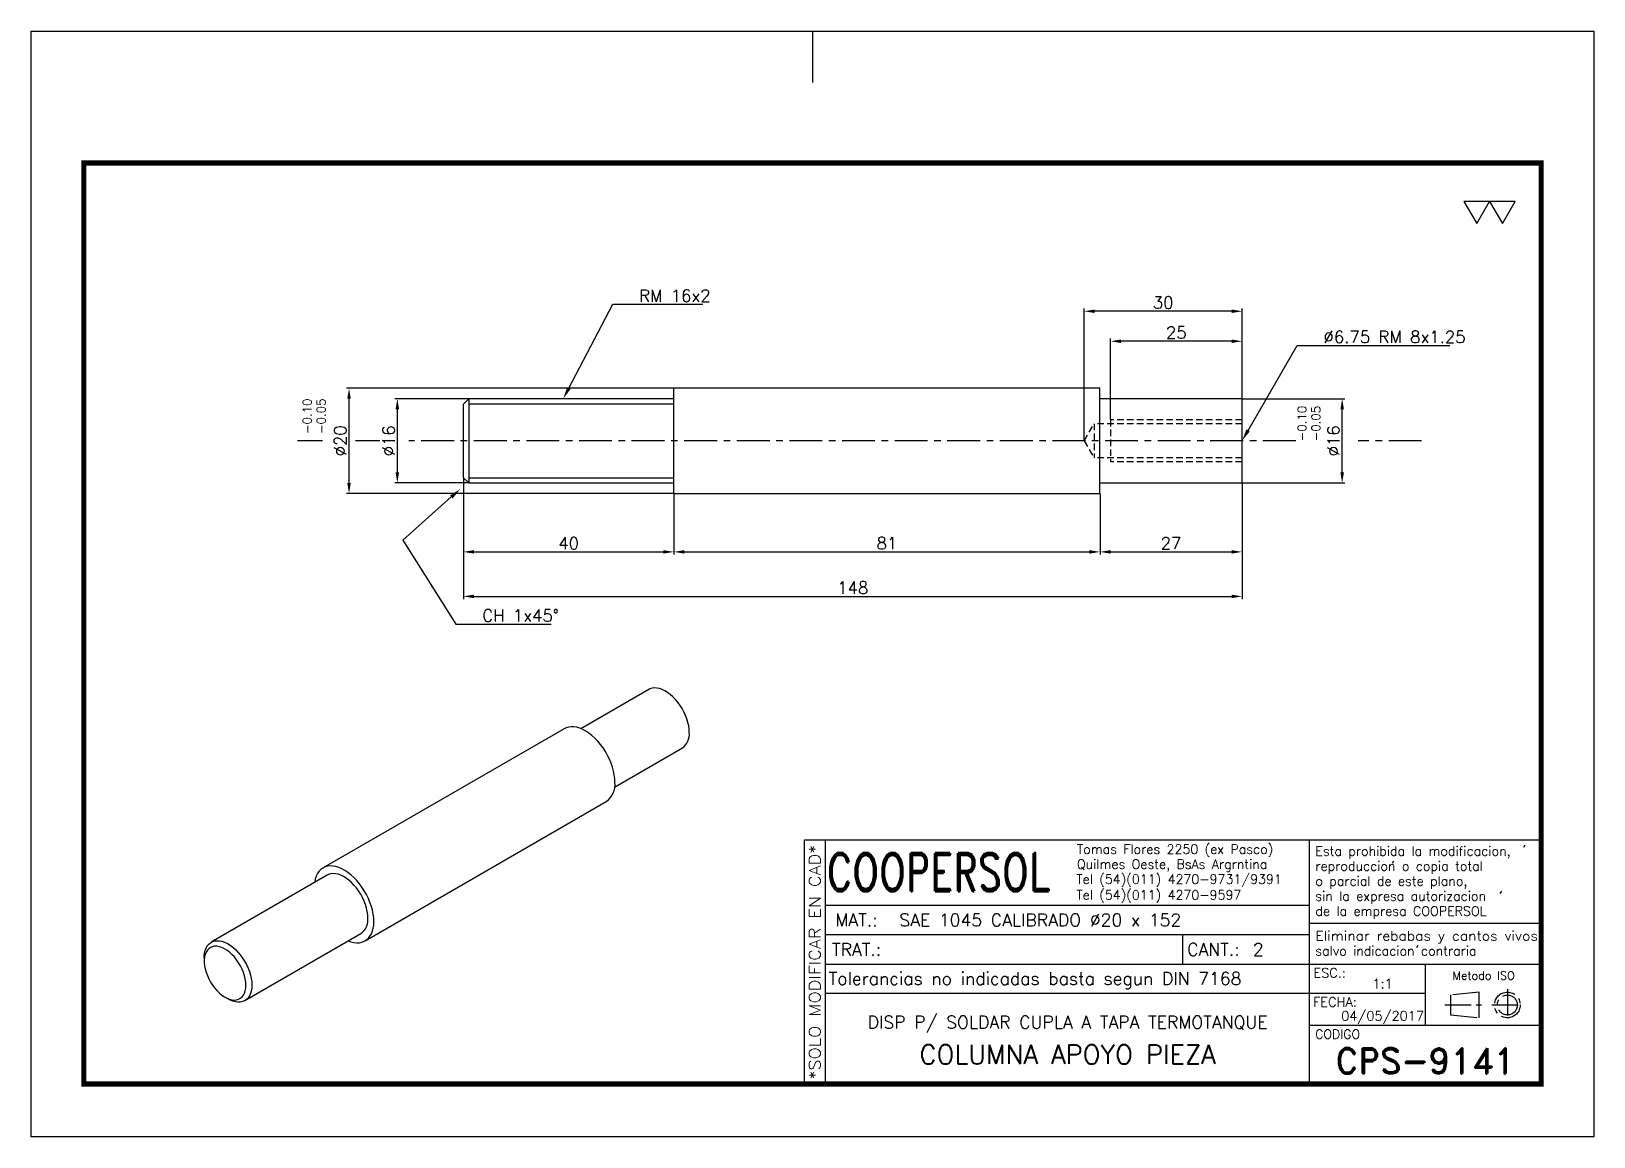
# Model space of a CAD drawing. Extents: x 0 to 297, y 0 to 210.
import ezdxf
from ezdxf import colors
from ezdxf.entities.mleader import LeaderData, LeaderLine
from ezdxf.enums import TextEntityAlignment as Align
from ezdxf.math import Vec2, Vec3

# ---------------------------------------------------------------- set-up
doc = ezdxf.new("R2010")
doc.units = 0
doc.header["$LTSCALE"] = 5
doc.header["$MEASUREMENT"] = 0
doc.linetypes.add('CENTER', pattern=[2, 1.25, -0.25, 0.25, -0.25])
doc.linetypes.add('HIDDEN', pattern=[0.375, 0.25, -0.125])
doc.layers.get('0').update_dxf_attribs({"linetype": 'CONTINUOUS'})
doc.layers.get('DEFPOINTS').update_dxf_attribs({"linetype": 'CONTINUOUS'})
for name, color, linetype in [('0-CO', 3, 'CONTINUOUS'), ('1', 1, 'CENTER'), ('CL', 1, 'CENTER'), ('CO', 3, 'CONTINUOUS'), ('FI', 1, 'CONTINUOUS'), ('OC', 1, 'HIDDEN')]:
    doc.layers.add(name, color=color, linetype=linetype)
doc.styles.add('ROMAND', font='ROMAND')
doc.styles.add('ROMANS', font='ROMANS.SHX')
doc.dimstyles.new('1', dxfattribs={"dimtxt": 2.3, "dimasz": 2, "dimexe": 0.5, "dimexo": 0.0625, "dimgap": 0.5, "dimtad": 1, "dimdec": 4, "dimdsep": 46, "dimtxsty": 'ROMANS', "dimcen": -2, "dimclrt": 7, "dimadec": 0, "dimazin": 0, "dimtfac": 0.869565, "dimtdec": 4, "dimtmove": 0, "dimatfit": 3, "dimfxl": 1, "dimtolj": 1, "dimarcsym": 0})

# ---------------------------------------------------------------- blocks, each defined once
blk = doc.blocks.new('COOPERSOLROT-02')
for p, q in [((0, 58), (175, 58)), ((0, 0), (0, 58)), ((5, 0), (5, 58)), ((120, 0), (120, 58)), ((175, 0), (175, 58)), ((5, 42.5), (120, 42.5)), ((120, 38.19), (175, 38.19)), ((5, 35.5), (120, 35.5)), ((89.89, 28.5), (89.89, 35.5)), ((5, 28.5), (175, 28.5)), ((147.5, 14), (147.5, 28.5)), ((147.5, 21.5), (5, 21.5)), ((120, 14), (175, 14)), ((0, 0), (175, 0))]:
    blk.add_line(p, q)
at = {"color": 1, "linetype": 'CENTER'}
blk.add_line((166.98, 22.51), (166.98, 15.06), dxfattribs=at)
for points in [[(152.09, 18.79), (161.93, 18.79)], [(163.26, 18.79), (170.71, 18.79)]]:
    blk.add_lwpolyline(points, dxfattribs=at)
at = {"layer": '1'}
for points in [[(170.85, 56.26), (171.21, 56.85)], [(139.66, 52.43), (140.02, 53.02)], [(165.28, 45.22), (165.64, 45.81)], [(145.46, 32.42), (145.82, 33.01)]]:
    blk.add_lwpolyline(points, dxfattribs=at)
blk.add_lwpolyline([(160.25, 18.79), (160.25, 21.83), (153.47, 21.16), (153.47, 16.41), (160.25, 15.74)], close=True, dxfattribs=at)
for radius in [3.05, 2.37]:
    blk.add_circle((166.98, 18.79), radius, dxfattribs=at)
at = {"style": 'ROMANS', "width": 0.996387}
blk.add_text('*SOLO MODIFICAR EN CAD*', height=2.7, rotation=90, dxfattribs=at).set_placement((3.77, 1.09), (3.77, 56.81), align=Align.FIT)
at = {"style": 'ROMAND', "width": 0.75}
blk.add_text('COOPERSOL', height=9, dxfattribs=at).set_placement((5.26, 45.85))
at = {"style": 'ROMANS'}
for s, p in [('MAT.:', (7.32, 37.47)), ('TRAT.:', (6.5, 30.47)), ('CANT.:', (90.89, 30.47)), ('Tolerancias no indicadas basta segun DIN 7168', (5.7, 23.56))]:
    blk.add_text(s, height=3, dxfattribs=at).set_placement(p)
for tag, height, style, p in [('CONJUNTO', 2.3, 'ROMANS', (62.5, 17.5)), ('SUBCONJUNTO', 3, 'ROMANS', (62.5, 11.5)), ('COD-PLA', 6, 'ROMAND', (147.5, 5.5)), ('DENOMINACION', 4.5, 'ROMANS', (62.5, 4.75))]:
    blk.add_attdef(tag, text='', height=height, dxfattribs=dict(style=style)).set_placement(p, align=Align.MIDDLE)
at = {"layer": '1', "style": 'ROMANS'}
for s, height, p in [('Tomas Flores 2250 (ex Pasco)', 2.2, (64.69, 54.68)), ('Esta prohibida la modificacion,', 2.2, (121.36, 54.23)), ('Quilmes Oeste, BsAs Argrntina', 2.2, (64.69, 51.12)), ('reproduccion o copia total', 2.2, (121.36, 50.67)), ('Tel (54)(011) 4270-9731/9391', 2.2, (64.55, 47.56)), ('o parcial de este plano,', 2.2, (121.36, 47.11)), ('Tel (54)(011) 4270-9597', 2.2, (64.55, 43.83)), ('sin la expresa autorizacion ', 2.2, (121.36, 43.55)), ('de la empresa COOPERSOL', 2.2, (121.36, 39.99)), ('salvo indicacion contraria', 2.2, (121.36, 30.54)), ('ESC.:', 2.25, (120.89, 25.29)), ('FECHA:', 2.25, (120.81, 18.36)), ('CODIGO', 2.16, (121.33, 10.78))]:
    blk.add_text(s, height=height, dxfattribs=at).set_placement(p)
at = {"layer": '1', "style": 'ROMANS', "width": 0.96139}
blk.add_text('Eliminar rebabas y cantos vivos', height=2.2, dxfattribs=at).set_placement((121.34, 34.1), (174.21, 34.1), align=Align.FIT)
at = {"layer": '1', "style": 'ROMANS'}
blk.add_text('Metodo ISO', height=1.948, dxfattribs=at).set_placement((161.34, 25.77), align=Align.MIDDLE)
for tag, p in [('MAT', (22.51, 37.47)), ('TRAT', (22.51, 30.47)), ('CANT', (106.49, 30.47))]:
    blk.add_attdef(tag, p, '', height=3, dxfattribs=at)
for tag, p in [('ESC', (137.33, 22.73)), ('FECHA', (137.33, 15.06))]:
    blk.add_attdef(tag, text='', height=2.25, dxfattribs=at).set_placement(p, align=Align.CENTER)
blk = doc.blocks.new('A4G')
blk.add_line((0, 148.5), (9.75, 148.5))
blk.add_lwpolyline([(0, 297), (210, 297), (210, 0), (0, 0)], close=True)
at = {"const_width": 1}
blk.add_lwpolyline([(25, 287), (200, 287), (200, 10), (25, 10)], close=True, dxfattribs=at)
blk = doc.blocks.new('*D12')
at = {"layer": 'CO', "color": 0, "lineweight": -2}
for p, q in [((82.15, 125.13), (82.15, 110.6)), ((122.15, 122.13), (122.15, 110.6)), ((84.15, 111.1), (120.15, 111.1))]:
    blk.add_line(p, q, dxfattribs=at)
at = {"layer": 'CO', "color": 0}
for points in [[(84.15, 111.43), (84.15, 110.77), (82.15, 111.1)], [(120.15, 111.43), (120.15, 110.77), (122.15, 111.1)]]:
    blk.add_solid(points, dxfattribs=at)
at = {"layer": 'DEFPOINTS', "color": 0}
for p in [(82.15, 125.19), (122.15, 122.19), (122.15, 111.1)]:
    blk.add_point(p, dxfattribs=at)
at = {"layer": 'CO', "color": 7, "insert": (102.15, 112.75), "char_height": 2.3, "attachment_point": 5, "style": 'ROMANS'}
blk.add_mtext('\\A1;40', dxfattribs=at)
blk = doc.blocks.new('*D13')
at = {"layer": 'CO', "color": 0, "lineweight": -2}
for p, q in [((122.15, 122.13), (122.15, 110.6)), ((203.15, 122.13), (203.15, 110.6)), ((124.15, 111.1), (201.15, 111.1))]:
    blk.add_line(p, q, dxfattribs=at)
at = {"layer": 'CO', "color": 0}
for points in [[(124.15, 111.43), (124.15, 110.77), (122.15, 111.1)], [(201.15, 111.43), (201.15, 110.77), (203.15, 111.1)]]:
    blk.add_solid(points, dxfattribs=at)
at = {"layer": 'DEFPOINTS', "color": 0}
for p in [(122.15, 122.19), (203.15, 122.19), (203.15, 111.1)]:
    blk.add_point(p, dxfattribs=at)
at = {"layer": 'CO', "color": 7, "insert": (162.65, 112.75), "char_height": 2.3, "attachment_point": 5, "style": 'ROMANS'}
blk.add_mtext('\\A1;81', dxfattribs=at)
blk = doc.blocks.new('*D14')
at = {"layer": 'CO', "color": 0, "lineweight": -2}
for p, q in [((203.15, 122.13), (203.15, 110.6)), ((230.15, 124.13), (230.15, 110.6)), ((205.15, 111.1), (228.15, 111.1))]:
    blk.add_line(p, q, dxfattribs=at)
at = {"layer": 'CO', "color": 0}
for points in [[(205.15, 111.43), (205.15, 110.77), (203.15, 111.1)], [(228.15, 111.43), (228.15, 110.77), (230.15, 111.1)]]:
    blk.add_solid(points, dxfattribs=at)
at = {"layer": 'DEFPOINTS', "color": 0}
for p in [(203.15, 122.19), (230.15, 124.19), (230.15, 111.1)]:
    blk.add_point(p, dxfattribs=at)
at = {"layer": 'CO', "color": 7, "insert": (216.65, 112.75), "char_height": 2.3, "attachment_point": 5, "style": 'ROMANS'}
blk.add_mtext('\\A1;27', dxfattribs=at)
blk = doc.blocks.new('*D15')
at = {"layer": 'CO', "color": 0, "lineweight": -2}
for p, q in [((82.15, 125.13), (82.15, 102.15)), ((230.15, 124.13), (230.15, 102.15)), ((84.15, 102.65), (228.15, 102.65))]:
    blk.add_line(p, q, dxfattribs=at)
at = {"layer": 'CO', "color": 0}
for points in [[(84.15, 102.98), (84.15, 102.31), (82.15, 102.65)], [(228.15, 102.98), (228.15, 102.31), (230.15, 102.65)]]:
    blk.add_solid(points, dxfattribs=at)
at = {"layer": 'DEFPOINTS', "color": 0}
for p in [(82.15, 125.19), (230.15, 124.19), (230.15, 102.65)]:
    blk.add_point(p, dxfattribs=at)
at = {"layer": 'CO', "color": 7, "insert": (156.15, 104.3), "char_height": 2.3, "attachment_point": 5, "style": 'ROMANS'}
blk.add_mtext('\\A1;148', dxfattribs=at)
blk = doc.blocks.new('*D16')
at = {"layer": 'CO', "color": 0, "lineweight": -2}
for p, q in [((122.08, 142.19), (59.91, 142.19)), ((60.41, 124.19), (60.41, 140.19)), ((122.08, 122.19), (59.91, 122.19))]:
    blk.add_line(p, q, dxfattribs=at)
at = {"layer": 'CO', "color": 0}
for points in [[(60.07, 140.19), (60.74, 140.19), (60.41, 142.19)], [(60.07, 124.19), (60.74, 124.19), (60.41, 122.19)]]:
    blk.add_solid(points, dxfattribs=at)
at = {"layer": 'DEFPOINTS', "color": 0}
for p in [(60.41, 142.19), (122.15, 142.19), (122.15, 122.19)]:
    blk.add_point(p, dxfattribs=at)
at = {"layer": 'CO', "color": 7, "insert": (58.76, 132.19), "char_height": 2.3, "attachment_point": 5, "rotation": 90, "style": 'ROMANS'}
blk.add_mtext('\\A1;%%C20', dxfattribs=at)
blk = doc.blocks.new('*D17')
at = {"layer": 'CO', "color": 0, "lineweight": -2}
for p, q in [((83.08, 140.19), (69.09, 140.19)), ((69.59, 126.19), (69.59, 138.19)), ((83.08, 124.19), (69.09, 124.19))]:
    blk.add_line(p, q, dxfattribs=at)
at = {"layer": 'CO', "color": 0}
for points in [[(69.25, 138.19), (69.92, 138.19), (69.59, 140.19)], [(69.25, 126.19), (69.92, 126.19), (69.59, 124.19)]]:
    blk.add_solid(points, dxfattribs=at)
at = {"layer": 'DEFPOINTS', "color": 0}
for p in [(69.59, 140.19), (83.15, 140.19), (83.15, 124.19)]:
    blk.add_point(p, dxfattribs=at)
at = {"layer": 'CO', "color": 7, "insert": (67.94, 132.19), "char_height": 2.3, "attachment_point": 5, "rotation": 90, "style": 'ROMANS'}
blk.add_mtext('\\A1;%%C16', dxfattribs=at)
blk = doc.blocks.new('*D18')
at = {"layer": 'CO', "color": 0, "lineweight": -2}
for p, q in [((230.21, 140.19), (249.68, 140.19)), ((249.18, 126.19), (249.18, 138.19)), ((230.21, 124.19), (249.68, 124.19))]:
    blk.add_line(p, q, dxfattribs=at)
at = {"layer": 'CO', "color": 0}
for points in [[(248.85, 138.19), (249.51, 138.19), (249.18, 140.19)], [(248.85, 126.19), (249.51, 126.19), (249.18, 124.19)]]:
    blk.add_solid(points, dxfattribs=at)
at = {"layer": 'DEFPOINTS', "color": 0}
for p in [(230.15, 140.19), (249.18, 140.19), (230.15, 124.19)]:
    blk.add_point(p, dxfattribs=at)
at = {"layer": 'CO', "color": 7, "insert": (247.53, 132.19), "char_height": 2.3, "attachment_point": 5, "rotation": 90, "style": 'ROMANS'}
blk.add_mtext('\\A1;%%C16', dxfattribs=at)
blk = doc.blocks.new('*D19')
at = {"layer": 'CO', "color": 0, "lineweight": -2}
for p, q in [((205.15, 136.26), (205.15, 151.61)), ((230.15, 140.26), (230.15, 151.61)), ((228.15, 151.11), (207.15, 151.11))]:
    blk.add_line(p, q, dxfattribs=at)
at = {"layer": 'CO', "color": 0}
for points in [[(207.15, 151.45), (207.15, 150.78), (205.15, 151.11)], [(228.15, 151.45), (228.15, 150.78), (230.15, 151.11)]]:
    blk.add_solid(points, dxfattribs=at)
at = {"layer": 'DEFPOINTS', "color": 0}
for p in [(205.15, 151.11), (230.15, 140.19), (205.15, 136.19)]:
    blk.add_point(p, dxfattribs=at)
at = {"layer": 'CO', "color": 7, "insert": (217.65, 152.76), "char_height": 2.3, "attachment_point": 5, "style": 'ROMANS'}
blk.add_mtext('\\A1;25', dxfattribs=at)
blk = doc.blocks.new('*D20')
at = {"layer": 'CO', "color": 0, "lineweight": -2}
for p, q in [((200.15, 132.26), (200.15, 157.31)), ((228.15, 156.81), (202.15, 156.81)), ((230.15, 140.26), (230.15, 157.31))]:
    blk.add_line(p, q, dxfattribs=at)
at = {"layer": 'CO', "color": 0}
for points in [[(202.15, 157.15), (202.15, 156.48), (200.15, 156.81)], [(228.15, 157.15), (228.15, 156.48), (230.15, 156.81)]]:
    blk.add_solid(points, dxfattribs=at)
at = {"layer": 'DEFPOINTS', "color": 0}
for p in [(200.15, 156.81), (230.15, 140.19), (200.15, 132.19)]:
    blk.add_point(p, dxfattribs=at)
at = {"layer": 'CO', "color": 7, "insert": (215.15, 158.46), "char_height": 2.3, "attachment_point": 5, "style": 'ROMANS'}
blk.add_mtext('\\A1;30', dxfattribs=at)
blk = doc.blocks.new('TOL')
at = {"layer": '0-CO', "style": 'ROMANS'}
for tag, p in [('TOLSUP', (2.34, 3.94)), ('TOLINF', (2.34, 1.29))]:
    blk.add_attdef(tag, p, '', height=1.64, dxfattribs=at)

msp = doc.modelspace()

# ---------------------------------------------------------------- linework, layer by layer
for p, q in [((83.14745, 140.19341), (82.14745, 139.19341)), ((122.14745, 140.19341), (83.14745, 140.19341)), ((203.14745, 142.19341), (122.14745, 142.19341)), ((122.14745, 122.19341), (122.14745, 142.19341)), ((203.14745, 122.19341), (203.14745, 142.19341)), ((230.14745, 140.19341), (203.14745, 140.19341)), ((230.14745, 124.19341), (230.14745, 140.19341)), ((82.14745, 125.19341), (82.14745, 139.19341)), ((82.14745, 125.19341), (83.14745, 124.19341)), ((83.14745, 124.19341), (122.14745, 124.19341)), ((122.14745, 122.19341), (203.14745, 122.19341)), ((203.14745, 124.19341), (230.14745, 124.19341))]:
    msp.add_line(p, q)
at = {"layer": 'CL'}
for p, q in [((55.33844, 132.19341), (50.61316, 132.19341)), ((66.24065, 132.19341), (61.6072, 132.19341)), ((240.36844, 132.19341), (71.78261, 132.19341)), ((264.27501, 132.19341), (252.19779, 132.19341))]:
    msp.add_line(p, q, dxfattribs=at)
at = {"layer": 'CO'}
for points in [[(274.74912, 173.45583), (277.19327, 177.68922), (272.30497, 177.68922)], [(279.63743, 173.45583), (282.08158, 177.68922), (277.19327, 177.68922)]]:
    msp.add_lwpolyline(points, close=True, dxfattribs=at)
at = {"layer": 'FI'}
for p, q in [((83.14745, 140.19341), (83.14745, 124.19341)), ((122.14745, 139.19341), (83.14745, 139.19341)), ((83.14745, 125.19341), (122.14745, 125.19341)), ((117.35996, 84.94958), (104.48664, 77.51797)), ((101.28651, 77.51805), (55.46599, 51.06642)), ((110.88612, 66.43255), (123.75944, 73.86415)), ((63.46534, 37.20964), (109.28586, 63.66127)), ((56.26593, 49.68075), (34.2042, 36.94478)), ((40.60368, 25.85935), (62.66541, 38.59532)), ((32.87845, 34.01457), (32.87845, 33.36145)), ((36.83761, 26.50325), (37.4032, 26.17663))]:
    msp.add_line(p, q, dxfattribs=at)
at = {"layer": 'FI', "flags": 128}
for points in [[(125.08518, 76.79436), (125.05568, 77.40709), (124.96757, 78.04589), (124.822, 78.70244), (124.62086, 79.36817), (124.36677, 80.0344), (124.06306, 80.69245), (123.71367, 81.33374), (123.32317, 81.94991), (122.89664, 82.53293), (122.43965, 83.0752), (121.95815, 83.56965), (121.45841, 84.00982), (120.94696, 84.38999), (120.43047, 84.7052), (119.91565, 84.95133), (119.40923, 85.12519), (118.91781, 85.22449), (118.4478, 85.24796), (118.00532, 85.19528), (117.59613, 85.06713), (117.35996, 84.94958)], [(110.94304, 67.32402), (110.91306, 68.01299), (110.82343, 68.72927), (110.67511, 69.46528), (110.46966, 70.2132), (110.20927, 70.96511), (109.89669, 71.71304), (109.53523, 72.44907), (109.12874, 73.16538), (108.68151, 73.85439), (108.1983, 74.50879), (107.68421, 75.12165), (107.1447, 75.68647), (106.5855, 76.19726), (106.01252, 76.64861), (105.43184, 77.03573), (104.84962, 77.35453), (104.27202, 77.60161), (103.70518, 77.77437), (103.15509, 77.87096), (102.6276, 77.89037), (102.12829, 77.8324), (101.66245, 77.69764), (101.28651, 77.51805)], [(65.12252, 40.8724), (65.09254, 41.56137), (65.00291, 42.27765), (64.85459, 43.01365), (64.64914, 43.76158), (64.38875, 44.51349), (64.07617, 45.26142), (63.71471, 45.99744), (63.30822, 46.71376), (62.86099, 47.40277), (62.37778, 48.05717), (61.86369, 48.67003), (61.32419, 49.23485), (60.76498, 49.74564), (60.192, 50.19699), (59.61132, 50.58411), (59.0291, 50.9029), (58.4515, 51.14999), (57.88466, 51.32274), (57.33457, 51.41934), (56.80708, 51.43875), (56.30777, 51.38077), (55.84193, 51.24602), (55.4145, 51.03592), (55.03002, 50.7527), (54.69255, 50.39937), (54.40569, 49.97966), (54.17246, 49.49803), (53.99533, 48.95959), (53.8762, 48.37003), (53.86573, 48.29514)], [(63.99115, 41.52553), (63.96165, 42.13826), (63.87354, 42.77706), (63.72797, 43.43361), (63.52683, 44.09934), (63.27275, 44.76557), (62.96903, 45.42362), (62.61965, 46.06491), (62.22915, 46.68108), (61.80262, 47.2641), (61.34562, 47.80637), (60.86412, 48.30081), (60.36439, 48.74099), (59.85294, 49.12116), (59.33644, 49.43637), (58.82163, 49.6825), (58.31521, 49.85636), (57.82379, 49.95566), (57.35377, 49.97913), (56.91129, 49.92645), (56.50211, 49.7983), (56.26593, 49.68075)], [(60.26521, 37.20972), (60.76498, 37.03028), (61.32419, 36.89542), (61.86369, 36.83734), (62.37778, 36.85665), (62.86099, 36.95314), (63.30822, 37.1258), (63.71471, 37.37278), (64.07617, 37.69148), (64.38875, 38.07852), (64.64914, 38.52978), (64.85459, 39.0405), (65.00291, 39.60525), (65.09254, 40.21805), (65.12252, 40.8724)], [(32.87845, 34.01457), (32.88583, 34.30865), (32.94474, 34.86744), (33.06177, 35.38104), (33.23541, 35.84278), (33.46339, 36.24662), (33.74274, 36.58731), (34.06983, 36.8604), (34.44038, 37.06234), (34.84956, 37.19048), (35.29204, 37.24316), (35.76206, 37.2197), (36.25348, 37.12039), (36.75989, 36.94654), (37.27471, 36.7004), (37.79121, 36.38519), (38.30266, 36.00502), (38.80239, 35.56485), (39.28389, 35.0704), (39.74089, 34.52814), (40.16741, 33.94512), (40.55792, 33.32895), (40.9073, 32.68765), (41.21102, 32.0296), (41.4651, 31.36337), (41.66624, 30.69764), (41.81181, 30.0411), (41.89992, 29.40229), (41.92942, 28.78956), (41.92942, 28.78956)], [(40.79805, 28.78956), (40.76804, 29.36881), (40.67845, 29.97393), (40.53065, 30.59575), (40.32688, 31.22484), (40.07023, 31.85167), (39.76458, 32.46673), (39.41457, 33.0607), (39.02551, 33.62458), (38.60329, 34.14982), (38.15431, 34.62846), (37.68538, 35.05323), (37.20362, 35.41771), (36.71631, 35.71636), (36.23085, 35.94466), (35.7546, 36.09915), (35.29478, 36.17749), (34.85835, 36.17849), (34.45194, 36.10213), (34.0817, 35.94957), (33.75325, 35.72313), (33.47156, 35.42623), (33.24091, 35.06338), (33.06479, 34.64008), (32.94588, 34.16274), (32.88596, 33.63861), (32.88596, 33.07562), (32.94588, 32.48231), (33.06479, 31.86767), (33.24091, 31.24103), (33.47156, 30.61187), (33.75325, 29.98975), (34.0817, 29.38408), (34.45194, 28.80406), (34.85835, 28.25846), (35.29478, 27.75557), (35.7546, 27.30301), (36.23085, 26.90764), (36.71631, 26.57544), (37.20362, 26.31146), (37.68538, 26.1197), (38.15431, 26.00307), (38.60329, 25.96332), (39.02551, 26.00108), (39.41457, 26.11575), (39.76458, 26.30561), (40.07023, 26.56778), (40.32688, 26.89828), (40.53065, 27.2921), (40.67845, 27.74328), (40.76804, 28.24497), (40.79805, 28.78956)], [(41.92942, 28.78956), (41.89992, 28.21089), (41.81181, 27.67381), (41.66624, 27.18535), (41.4651, 26.75185), (41.21102, 26.37897), (40.9073, 26.07158), (40.55792, 25.83368), (40.16741, 25.66838), (39.74089, 25.57781), (39.28389, 25.56318), (38.80239, 25.62467), (38.30266, 25.76147), (37.79121, 25.97181), (37.4032, 26.17663)]]:
    msp.add_lwpolyline(points, dxfattribs=at)
at = {"layer": 'FI'}
for centre, radius, start, end in [((121.79538, 76.51778), 3.3014, 306.5065851, 4.8055953), ((106.97224, 66.91431), 3.99188, 305.4211298, 5.8910506), ((60.70135, 41.24895), 3.3014, 306.5065851, 4.8055953)]:
    msp.add_arc(centre, radius, start, end, dxfattribs=at)
at = {"layer": 'OC'}
for p, q in [((200.14745, 132.19341), (202.02384, 135.44341)), ((230.14745, 135.44341), (202.02384, 135.44341)), ((202.02384, 135.44341), (202.02384, 128.94341)), ((230.14745, 136.19341), (205.14745, 136.19341)), ((205.14745, 136.19341), (205.14745, 128.19341)), ((200.14745, 132.19341), (202.02384, 128.94341)), ((230.14745, 128.94341), (202.02384, 128.94341)), ((230.14745, 128.19341), (205.14745, 128.19341))]:
    msp.add_line(p, q, dxfattribs=at)

# ---------------------------------------------------------------- block references
at = {"rotation": 270}
msp.add_blockref('A4G', (0, 210), dxfattribs=at)
ref = msp.add_blockref('COOPERSOLROT-02', (147, 10), dxfattribs=dict(xscale=0.8, yscale=0.8, zscale=0.8))
ref.add_attrib('COD-PLA', 'CPS-9141', dxfattribs={"height": 4.8, "style": 'ROMAND'}).set_placement((265, 14.4), align=Align.MIDDLE)
ref.add_attrib('FECHA', '04/05/2017', dxfattribs={"layer": '1', "height": 1.8, "style": 'ROMANS'}).set_placement((256.86774, 22.0488), align=Align.CENTER)
ref.add_attrib('MAT', 'SAE 1045 CALIBRADO %%c20 x 152', (165.00423, 39.97452), dxfattribs={"layer": '1', "height": 2.4, "style": 'ROMANS'})
ref.add_attrib('ESC', '1:1', dxfattribs={"layer": '1', "height": 1.8, "style": 'ROMANS'}).set_placement((256.86774, 28.18284), align=Align.CENTER)
ref.add_attrib('CANT', '2', (232.19247, 34.37452), dxfattribs={"layer": '1', "height": 2.4, "style": 'ROMANS'})
ref.add_attrib('DENOMINACION', 'COLUMNA APOYO PIEZA', dxfattribs={"height": 3.6, "style": 'ROMANS'}).set_placement((197, 15.63025), align=Align.MIDDLE)
ref.add_attrib('SUBCONJUNTO', 'DISP P/ SOLDAR CUPLA A TAPA TERMOTANQUE', dxfattribs={"height": 2.4, "style": 'ROMANS'}).set_placement((197, 21.58228), align=Align.MIDDLE)
at = {"layer": 'CO', "rotation": 90}
for p in [(57.20947, 131.14284), (246.30354, 129.75747)]:
    msp.add_blockref('TOL', p, dxfattribs=at).add_auto_attribs({'TOLINF': '-0.05', 'TOLSUP': '-0.10'})

# ---------------------------------------------------------------- dimensions: what is measured, and where the dimension line sits
at = {"layer": 'CO'}
for base, p1, p2, picture, middle in [((200.14745, 156.81398), (230.14745, 140.19341), (200.14745, 132.19341), '*D20', (215.14745, 158.46398)), ((205.14745, 151.11434), (230.14745, 140.19341), (205.14745, 136.19341), '*D19', (217.64745, 152.76434)), ((122.14745, 111.10013), (82.14745, 125.19341), (122.14745, 122.19341), '*D12', (102.14745, 112.75013)), ((230.14745, 102.64551), (82.14745, 125.19341), (230.14745, 124.19341), '*D15', (156.14745, 104.29551))]:
    dim = msp.add_linear_dim(base=base, p1=p1, p2=p2, dimstyle='1', dxfattribs=at)
    dim.commit()
    dim.dimension.update_dxf_attribs({"geometry": picture, "text_midpoint": middle})
for base, p1, p2, picture, middle in [((60.40779, 142.19341), (122.14745, 122.19341), (122.14745, 142.19341), '*D16', (58.75779, 132.19341)), ((69.58505, 140.19341), (83.14745, 124.19341), (83.14745, 140.19341), '*D17', (67.93505, 132.19341)), ((249.17847, 140.19341), (230.14745, 124.19341), (230.14745, 140.19341), '*D18', (247.52847, 132.19341))]:
    dim = msp.add_linear_dim(base=base, p1=p1, p2=p2, angle=90, text='%%C<>', dimstyle='1', dxfattribs=at)
    dim.commit()
    dim.dimension.update_dxf_attribs({"geometry": picture, "text_midpoint": middle})
for base, p1, p2, picture, middle in [((203.14745, 111.10013), (122.14745, 122.19341), (203.14745, 122.19341), '*D13', (162.64745, 112.75013)), ((230.14745, 111.10013), (203.14745, 122.19341), (230.14745, 124.19341), '*D14', (216.64745, 112.75013))]:
    dim = msp.add_linear_dim(base=base, p1=p1, p2=p2, dimstyle='1', override={"dimtmove": 1}, dxfattribs=at)
    dim.commit()
    dim.dimension.update_dxf_attribs({"geometry": picture, "text_midpoint": middle})

# ---------------------------------------------------------------- leaders
ml = msp.add_multileader_mtext('Standard', dxfattribs=at)
ml.set_content('RM 16x2', color=7, style='ROMANS')
ml.set_leader_properties(color=256, linetype='ByLayer', lineweight=-1)
ml.build(insert=Vec2(0, 0))
ml.multileader.update_dxf_attribs({"text_left_attachment_type": 6, "text_right_attachment_type": 5, "dogleg_length": 4, "arrow_head_size": 2.3})
ctx = ml.context
ctx.base_point, ctx.char_height, ctx.arrow_head_size, ctx.landing_gap_size, ctx.plane_origin = Vec3(114.532, 158.15247), 2.3, 2.3, 1, Vec3(101.11915, 140.19341)
ctx.left_attachment, ctx.right_attachment = 6, 5
notes = []
notes.append((ctx, [(0, (1, 1, 0), (110.532, 158.15247), (1, 0), 4, [(0, [(101.11915, 140.19341)], 0, [])])]))
ctx.mtext.insert, ctx.mtext.flow_direction = Vec3(115.532, 160.91247), 5
ml = msp.add_multileader_mtext('Standard', dxfattribs=at)
ml.set_content('%%C6.75 RM 8x1.25', color=7, style='ROMANS')
ml.set_leader_properties(color=256, linetype='ByLayer', lineweight=-1)
ml.build(insert=Vec2(0, 0))
ml.multileader.update_dxf_attribs({"text_left_attachment_type": 6, "text_right_attachment_type": 5, "dogleg_length": 4, "arrow_head_size": 2.3})
ctx = ml.context
ctx.base_point, ctx.char_height, ctx.arrow_head_size, ctx.landing_gap_size, ctx.plane_origin = Vec3(244.63107, 150.33374), 2.3, 2.3, 1, Vec3(230.14745, 132.19341)
ctx.left_attachment, ctx.right_attachment = 6, 5
notes.append((ctx, [(0, (1, 1, 0), (240.63107, 150.33374), (1, 0), 4, [(0, [(230.14745, 132.19341)], 0, [])])]))
ctx.mtext.insert, ctx.mtext.flow_direction = Vec3(245.63107, 153.09374), 5
ml = msp.add_multileader_mtext('Standard', dxfattribs=at)
ml.set_content('CH 1x45%%D', color=7, style='ROMANS')
ml.set_leader_properties(color=256, linetype='ByLayer', lineweight=-1)
ml.build(insert=Vec2(0, 0))
ml.multileader.update_dxf_attribs({"text_left_attachment_type": 6, "text_right_attachment_type": 5, "dogleg_length": 4, "arrow_head_size": 2.3})
ctx = ml.context
ctx.base_point, ctx.char_height, ctx.arrow_head_size, ctx.landing_gap_size, ctx.plane_origin = Vec3(84.7294, 97.39618), 2.3, 2.3, 1, Vec3(81.56052, 123.05626)
ctx.left_attachment, ctx.right_attachment = 6, 5
notes.append((ctx, [(0, (1, 1, 0), (80.7294, 97.39618), (1, 0), 4, [(0, [(81.56052, 123.05626), (70.64865, 113.34904)], 0, [])])]))
ctx.mtext.insert, ctx.mtext.flow_direction = Vec3(85.7294, 100.15618), 5
for ctx, leaders in notes:
    for number, flags, end, landing, length, lines in leaders:
        leader = LeaderData()
        leader.index, (leader.has_last_leader_line, leader.has_dogleg_vector, leader.attachment_direction) = number, flags
        leader.last_leader_point, leader.dogleg_vector, leader.dogleg_length = Vec3(end), Vec3(landing), length
        for number, points, colour, breaks in lines:
            line = LeaderLine()
            line.index, line.vertices, line.color, line.breaks = number, Vec3.list(points), colors.encode_raw_color(colour), breaks
            leader.lines.append(line)
        ctx.leaders.append(leader)

doc.saveas('drawing.dxf')
